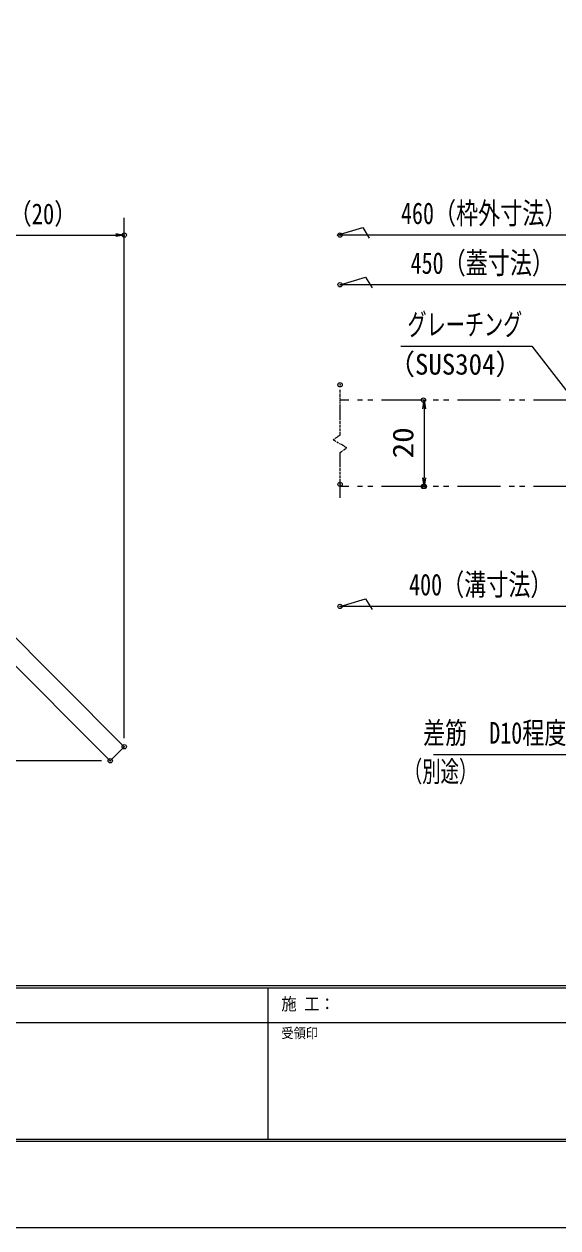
# Model space of a CAD drawing. Units: millimetres, scale not verified. Extents: x -1050 to 1050, y -742 to 742.
# Drawn here: x 312 to 622, y -742 to -46 of the extents above; entities that cross this region are included whole.
import ezdxf
from ezdxf.enums import TextEntityAlignment as Align

# ---------------------------------------------------------------- set-up
doc = ezdxf.new("R2010")
doc.units = ezdxf.units.MM
doc.header["$LTSCALE"] = 5
doc.header["$PDMODE"] = 32
doc.header["$PDSIZE"] = 2.5
doc.linetypes.add('DOUBLE_CHAIN1', pattern=[8.8, 5, -1, 0.6, -0.6, 0.6, -1])
for name, color, linetype, lineweight in [('0-0_7-図\u3000枠', 4, 'Continuous', 9), ('0-1_寸法注釈', 2, 'Continuous', 9), ('0-2_0', 2, 'Continuous', 9), ('0-3_DEFPOINTS', 134, 'Continuous', 9), ('0-4_アンカー', 7, 'Continuous', 9), ('0-6_想像線', 134, 'DOUBLE_CHAIN1', 9), ('0-8_蓋', 5, 'Continuous', 9)]:
    doc.layers.add(name, color=color, linetype=linetype, lineweight=lineweight)
doc.styles.add('ＭＳ ゴシック', font='')
doc.styles.get('ＭＳ ゴシック').set_extended_font_data('MS Gothic')

# ---------------------------------------------------------------- blocks, each defined once
blk = doc.blocks.new('_OPEN')
at = {"layer": '0-2_0'}
blk.add_line((0, 0), (-5, 0), dxfattribs=at)
blk.add_lwpolyline([(-5, 0.833), (0, 0), (-5, -0.833)], dxfattribs=at)
blk = doc.blocks.new('A$C6EB770D1')
at = {"layer": '0-4_アンカー'}
for p, q in [((130.257, 96.52), (45.237, 11.5)), ((138.388, 88.388), (130.257, 96.52)), ((138.388, 88.388), (53.368, 3.368)), ((0, 11.5), (45.237, 11.5)), ((0, 11.5), (0, 0)), ((0, 0), (45.237, 0))]:
    blk.add_line(p, q, dxfattribs=at)
blk.add_arc((45.237, 11.5), 11.5, 270, 315, dxfattribs=at)
blk = doc.blocks.new('作図用-切断用ライン')
at = {"layer": '0-6_想像線'}
for p, q in [((0, 95.39), (0, 600)), ((75.52, -44.83), (0, 0)), ((0, -95.39), (75.52, -44.83)), ((0, -600), (0, -95.39))]:
    blk.add_line(p, q, dxfattribs=at)
blk.add_lwpolyline([(0, 95.39), (-75.52, 44.83), (0, 0)], dxfattribs=at)

msp = doc.modelspace()

# ---------------------------------------------------------------- linework, layer by layer
at = {"layer": '0-0_7-図\u3000枠'}
for p, q in [((998.75, -602.5), (-973.75, -602.5)), ((998.75, -603.75), (-973.75, -603.75)), ((453.75, -691.25), (453.75, -603.75)), ((640.5, -623.75), (116.25, -623.75)), ((1000, -692.5), (-975, -692.5)), ((998.75, -691.25), (-973.75, -691.25))]:
    msp.add_line(p, q, dxfattribs=at)
at = {"layer": '0-1_寸法注釈'}
for p, q in [((370.45, -459.065), (370.45, -157.974)), ((493.745, -167.974), (508.548, -163.646)), ((508.548, -163.646), (512.376, -169.722)), ((278.93, -167.974), (365.45, -167.974)), ((727.95, -167.974), (495.45, -167.974)), ((720.45, -196.755), (495.45, -196.755)), ((544.185, -268.471), (544.185, -308.471)), ((495.45, -382.826), (510.253, -378.497)), ((652.95, -382.826), (495.45, -382.826)), ((510.253, -378.497), (514.08, -384.574)), ((357.318, -472.197), (23.705, -472.197))]:
    msp.add_line(p, q, dxfattribs=at)
for points in [[(495.45, -196.755), (510.253, -192.426), (514.08, -198.503)], [(530.622, -232.293), (606.589, -232.293), (640.222, -275.508)], [(549.657, -468.619), (631.881, -468.619), (757.025, -400.445)]]:
    msp.add_lwpolyline(points, dxfattribs=at)
at = {"layer": '0-3_DEFPOINTS'}
msp.add_lwpolyline([(-1050, -742.5), (-1050, 742.5), (1050, 742.5), (1050, -742.5)], close=True, dxfattribs=at)
for p in [(370.45, -167.974), (495.45, -167.974), (495.45, -196.755), (495.45, -254.646), (543.742, -263.471), (495.45, -312.221), (543.742, -313.471), (544.185, -313.471), (495.45, -382.826), (370.45, -464.065), (362.318, -472.197)]:
    msp.add_point(p, dxfattribs=at)
at = {"layer": '0-8_蓋', "linetype": 'DOUBLE_CHAIN1'}
for p, q in [((720.45, -263.471), (495.45, -263.471)), ((720.45, -313.471), (495.45, -313.471))]:
    msp.add_line(p, q, dxfattribs=at)

# ---------------------------------------------------------------- block references
at = {"layer": '0-1_寸法注釈'}
msp.add_blockref('_OPEN', (370.45, -167.974), dxfattribs=at)
at = {"layer": '0-1_寸法注釈', "xscale": 0.052, "yscale": 0.052}
msp.add_blockref('作図用-切断用ライン', (495.45, -288.761), dxfattribs=at)
at = {"layer": '0-1_寸法注釈'}
for p, rotation in [((544.185, -263.471), 90), ((544.185, -313.471), 270)]:
    msp.add_blockref('_OPEN', p, dxfattribs=dict(at, rotation=rotation))
at = {"layer": '0-4_アンカー', "rotation": 270}
msp.add_blockref('A$C6EB770D1', (273.93, -333.808), dxfattribs=at)

# ---------------------------------------------------------------- texts
at = {"layer": '0-0_7-図\u3000枠', "color": 7, "style": 'ＭＳ ゴシック', "width": 0.9}
msp.add_text('施 工：', height=7.216, dxfattribs=at).set_placement((461.438, -618.654), align=Align.BOTTOM_LEFT)
at = {"layer": '0-0_7-図\u3000枠', "color": 5, "style": 'ＭＳ ゴシック', "width": 0.9}
msp.add_text('受領印', height=5.773, dxfattribs=at).set_placement((461.438, -634.42), align=Align.BOTTOM_LEFT)
at = {"layer": '0-1_寸法注釈', "color": 7, "style": 'ＭＳ ゴシック'}
for s, height, width, p in [('（20）', 12.02, 0.8, (303.675, -165.287)), ('460（枠外寸法）', 12.51, 0.75, (530.712, -165.38)), ('450（蓋寸法）', 12.5, 0.75, (536.295, -194.16)), ('グレーチング', 12.51, 0.65, (534.467, -229.699)), ('（SUS304）', 12.02, 0.95, (523.271, -252.343)), ('400（溝寸法）', 12.5, 0.75, (535.417, -380.231)), ('差筋\u3000D10程度', 12.5, 0.75, (543.501, -466.024)), ('（別途）', 12.02, 0.65, (532.364, -487.988))]:
    msp.add_text(s, height=height, dxfattribs=dict(at, width=width)).set_placement(p, align=Align.BOTTOM_LEFT)
at = {"layer": '0-1_寸法注釈', "color": 7, "style": 'ＭＳ ゴシック', "width": 1.1}
msp.add_text('20', height=12.02, rotation=90, dxfattribs=at).set_placement((541.498, -297.205), align=Align.BOTTOM_LEFT)

doc.saveas('drawing.dxf')
